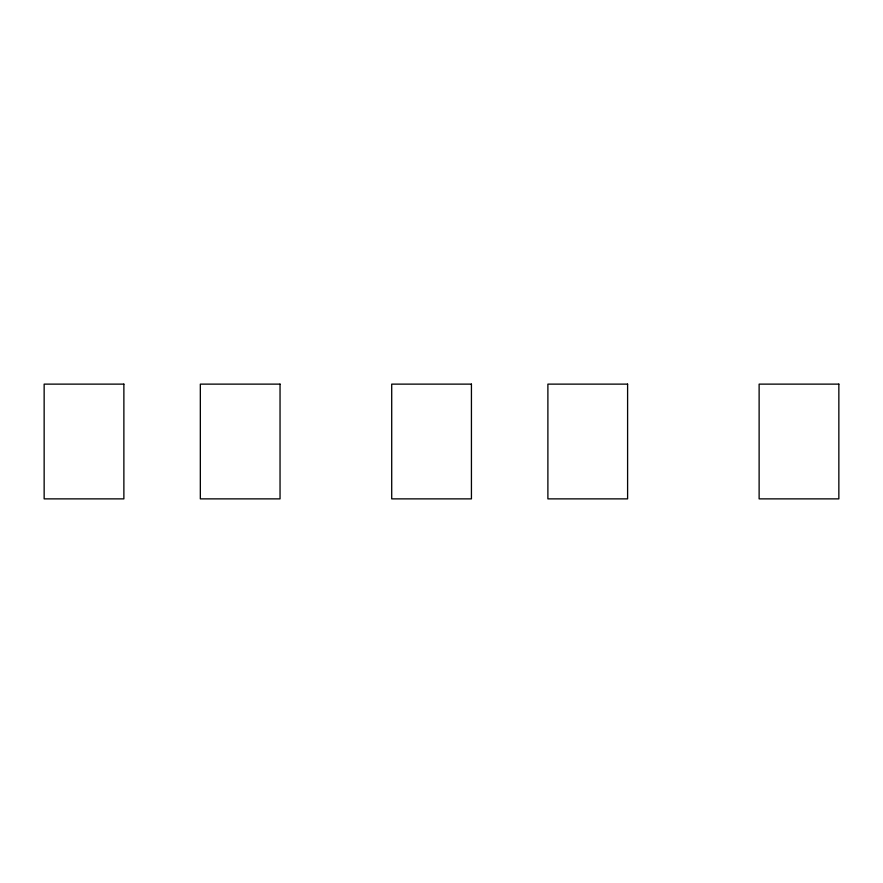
<?xml version="1.0" encoding="UTF-8"?>
<svg xmlns="http://www.w3.org/2000/svg" width="883" height="883" viewBox="0 0 883 883"><rect width="100%" height="100%" fill="white"/><g stroke="black" fill="none" stroke-linecap="round" stroke-linejoin="round"><path stroke-width="1.32" d="M123.874 384.127L44.15 384.127L44.15 498.873L123.874 498.873L123.874 384.127M280.043 384.127L200.331 384.127L200.331 498.873L280.043 498.873L280.043 384.127M471.434 384.127L391.71 384.127L391.71 498.873L471.434 498.873L471.434 384.127M627.603 384.127L547.89 384.127L547.89 498.873L627.603 498.873L627.603 384.127M838.85 384.127L759.126 384.127L759.126 498.873L838.85 498.873L838.85 384.127"/></g></svg>
